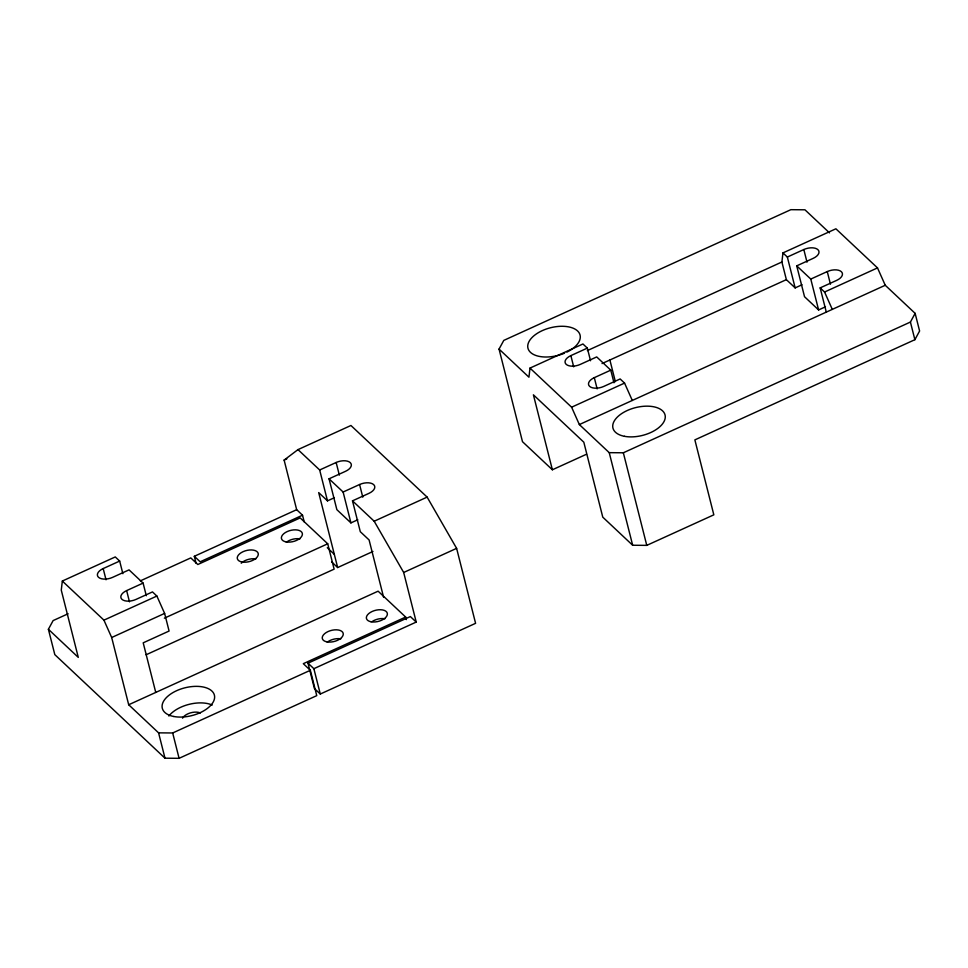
<?xml version="1.0" encoding="UTF-8"?>
<svg xmlns="http://www.w3.org/2000/svg" width="968" height="968" viewBox="0 0 968 968"><rect width="100%" height="100%" fill="white"/><g stroke="black" fill="none" stroke-linecap="round" stroke-linejoin="round"><path stroke-width="1.45" d="M122.863 573.685L119.669 561.065L115.265 556.939L62.327 581.042L61.274 590.141L78.287 657.381L48.4 629.285L53.119 620.585L68.111 613.76M590.528 360.737L587.334 348.117L582.942 343.979L529.992 368.094L528.939 377.181L499.052 349.085L503.784 340.397L790.856 209.681L804.952 209.802L829.503 232.877M802.012 284.774L795.151 287.907L786.367 279.643L781.902 262.001L782.955 252.902L835.892 228.799L877.504 267.906L885.248 285.27L915.135 313.366L919.6 331.008L914.881 339.695L694.867 439.883L713.827 514.831L646.769 545.371L632.661 545.25L602.774 517.154L583.813 442.194L533.404 394.823L552.377 469.782L586.511 454.234M529.992 368.094L571.604 407.201L579.348 424.565L609.235 452.661L623.344 452.782L910.416 322.054L915.135 313.366M241.238 563.219L243.041 561.742A10.745 5.723 -14.2 0 1 255.818 558.984M304.23 521.933L302.524 515.206L296.668 509.688L284.12 460.09L297.987 449.612L350.936 425.496L427.13 497.116L456.618 548.36L475.591 623.319L320.287 694.032L314.418 688.526L308.005 663.177L410.359 616.568L416.228 622.073L313.862 668.682L308.005 663.177M284.12 460.09L286.831 458.856M146.301 595.731L143.107 583.099L129.047 569.874L112.566 577.376A10.745 5.723 -14.2 0 1 98.47 577.255A10.745 5.723 -14.2 0 1 103.189 568.567L119.669 561.065M297.987 449.612L319.67 469.988L336.15 462.486A10.745 5.723 -14.2 0 1 350.247 462.607A10.745 5.723 -14.2 0 1 345.528 471.307L329.047 478.809L336.864 509.664L350.924 522.889L357.797 519.768M613.966 382.771L610.772 370.151L596.712 356.926L580.243 364.428A10.745 5.723 -14.2 0 1 566.135 364.307A10.745 5.723 -14.2 0 1 570.866 355.619L587.334 348.117M782.955 252.902L787.347 257.04L803.815 249.538A10.745 5.723 -14.2 0 1 817.912 249.659A10.745 5.723 -14.2 0 1 813.193 258.347L796.725 265.849L804.529 296.716L818.601 309.941L825.462 306.808M587.37 350.585L781.902 262.001M602.035 363.569L786.367 279.643M140.348 580.873L190.781 557.907L197.811 564.513L300.165 517.904L327.716 543.798L334.129 569.148L146.083 654.779M196.093 563.34L194.314 556.298L296.668 509.688M155.751 692.435L143.203 642.825L169.085 631.039L164.621 613.409L156.876 596.046L152.484 591.92L136.016 599.41A10.745 5.723 -14.2 0 1 121.907 599.289A10.745 5.723 -14.2 0 1 126.639 590.601L143.107 583.099M329.047 478.809L343.12 492.022L359.588 484.52A10.745 5.723 -14.2 0 1 373.696 484.641A10.745 5.723 -14.2 0 1 368.965 493.341L352.497 500.843L360.302 531.698L369.098 539.962L383.63 597.389M632.298 400.45L624.554 383.098L620.149 378.96L603.681 386.462A10.745 5.723 -14.2 0 1 589.585 386.341A10.745 5.723 -14.2 0 1 594.304 377.653L610.772 370.151M796.725 265.849L810.785 279.074L827.265 271.572A10.745 5.723 -14.2 0 1 841.361 271.693A10.745 5.723 -14.2 0 1 836.642 280.393L820.162 287.883L826.2 311.732M372.958 551.47L337.663 567.55L318.69 492.591L327.486 500.855L334.347 497.733M302.524 515.206L200.17 561.803L194.314 556.298M62.327 581.042L103.939 620.149L156.876 596.046M571.604 407.201L624.554 383.098M820.162 287.883L824.567 292.021L877.504 267.906M406.306 619.593L405.665 617.064L303.311 663.673L310.341 670.292L316.754 695.641L179.092 758.319L164.996 758.198L158.583 732.849L128.696 704.752L111.683 637.513L164.621 613.409M579.348 424.565L885.248 285.27M352.497 500.843L374.18 521.22L427.13 497.116M164.379 618.177L327.716 543.798M416.228 622.073L403.68 572.475L456.618 548.36M128.696 704.752L378.113 591.182L405.665 617.064M158.583 732.849L172.679 732.97L310.341 670.292M552.377 469.782L522.49 441.686L499.052 349.085M327.281 547.707L334.311 554.313M331.637 561.876L337.663 567.55M164.996 758.198L54.813 654.634L48.4 629.285M374.18 521.22L403.68 572.475M824.567 292.021L832.298 309.385M103.939 620.149L111.683 637.513M910.416 322.054L914.881 339.695M827.265 271.572L830.459 284.205M803.815 249.538L807.01 262.159M810.785 279.074L818.601 309.941M787.347 257.04L795.151 287.907M609.888 359.999L615.358 381.622M623.344 452.782L646.769 545.371M594.304 377.653L597.147 388.87M609.235 452.661L632.661 545.25M570.866 355.619L573.697 366.836M359.588 484.52L362.782 497.153M336.15 462.486L339.344 475.119M343.12 492.022L350.924 522.889M319.67 469.988L327.486 500.855M313.862 668.682L320.287 694.032M172.679 732.97L179.092 758.319M126.639 590.601L129.47 601.83M103.189 568.567L106.032 579.784M564.489 353.211A26.874 14.326 -14.2 0 1 527.802 345.165A26.874 14.326 -14.2 0 1 568.143 326.785A26.874 14.326 -14.2 0 1 566.946 352.098M182.553 718.171A10.745 5.723 -14.2 0 1 200.4 712.968M168.892 716.03A26.874 14.326 -14.2 0 1 212.21 705.055M328.019 641.627A10.745 5.723 -14.2 0 1 340.796 638.856M372.148 621.541A10.745 5.723 -14.2 0 1 384.913 618.77M287.157 541.656A10.745 5.723 -14.2 0 1 299.935 538.886M624.469 436.314A26.874 14.326 -14.2 0 0 665.234 417.752A26.874 14.326 -14.2 0 0 627.276 410.505A26.874 14.326 -14.2 0 0 624.469 436.314M173.816 716.501A26.874 14.326 -14.2 0 0 214.581 697.952A26.874 14.326 -14.2 0 0 176.612 690.704A26.874 14.326 -14.2 0 0 173.816 716.501M241.964 561.997A10.745 5.723 -14.2 0 0 258.274 554.567A10.745 5.723 -14.2 0 0 243.089 551.675A10.745 5.723 -14.2 0 0 241.964 561.997M286.092 541.899A10.745 5.723 -14.2 0 0 302.391 534.481A10.745 5.723 -14.2 0 0 287.206 531.577A10.745 5.723 -14.2 0 0 286.092 541.899M326.954 641.869A10.745 5.723 -14.2 0 0 343.253 634.451A10.745 5.723 -14.2 0 0 328.067 631.547A10.745 5.723 -14.2 0 0 326.954 641.869M371.071 621.783A10.745 5.723 -14.2 0 0 387.369 614.353A10.745 5.723 -14.2 0 0 372.184 611.461A10.745 5.723 -14.2 0 0 371.071 621.783"/></g></svg>
